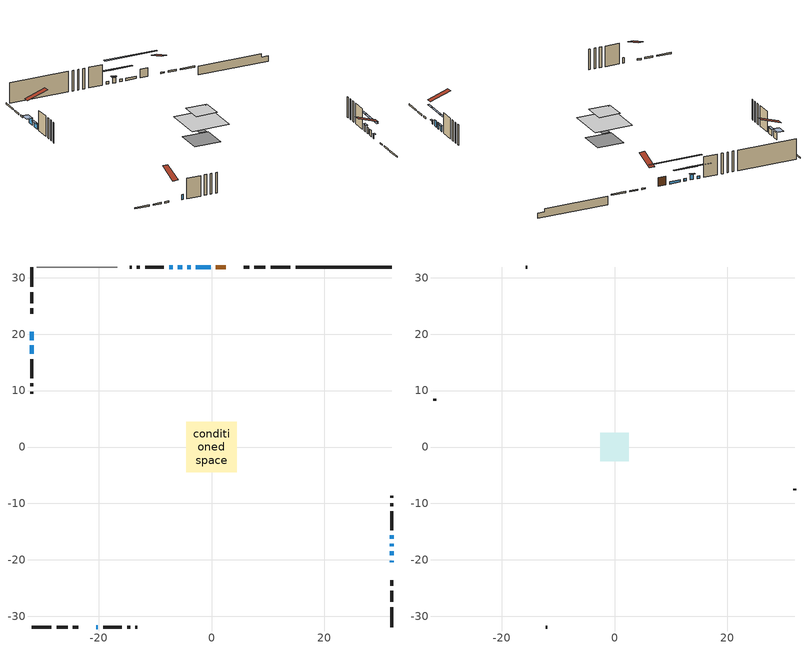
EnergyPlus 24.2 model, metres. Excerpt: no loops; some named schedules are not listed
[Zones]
conditioned space
 floor outside (Floor1 construction): -0.88,-0.88 -0.88,0.88 0.88,0.88 0.88,-0.88 z0.76
 floor adiabatic (AdiabaticFloorConstruction): -4.51,-4.51 -4.51,4.51 4.51,4.51 4.51,-4.51 z3.2
 floor foundation (Slab1 construction): -3.13,-3.13 -3.13,3.13 3.13,3.13 3.13,-3.13 z-1.27
 wall outside (RimJoist1 construction): 14,31.91 10.49,31.91 / -31.91,-31.91 -28.4,-31.91 / -31.91,31.91 -31.91,28.4 / 31.91,-31.91 31.91,-28.4 z0.76:1.06
 wall outside (RimJoist2 construction): 9.56,31.91 7.6,31.91 / -27.47,-31.91 -25.51,-31.91 / -31.91,27.47 -31.91,25.51 / 31.91,-27.47 31.91,-25.51 z0.76:1.06
 wall outside (RimJoist3 construction): 6.67,31.91 5.72,31.91 / -24.58,-31.91 -23.63,-31.91 / -31.91,24.58 -31.91,23.63 / 31.91,-24.58 31.91,-23.63 z0.76:1.06
 wall outside (AdiabaticWallConstruction 1): 2.56,31.91 0.77,31.91 z0.76:2.79
 wall outside (AdiabaticWallConstruction): -20.47,-31.91 -20.16,-31.91 z0.76:1.98; 31.91,-20.47 31.91,-20.16 z0.76:1.58; -0.16,31.91 -2.75,31.91 z0.76:1.27; 31.91,-19.23 31.91,-18.52 / 31.91,-17.6 31.91,-17.19 z0.76:2.29; -3.68,31.91 -4.27,31.91 z0.76:1.35; -31.91,20.47 -31.91,18.94 z0.76:2.28; 31.91,-16.26 31.91,-15.65 z0.76:2.13; -5.19,31.91 -5.96,31.91 / -31.91,18.02 -31.91,16.49 z0.76:2.03; -6.88,31.91 -7.5,31.91 z0.76:1.37
 wall outside (Wall1 construction): -8.42,31.91 -11.75,31.91 / -19.23,-31.91 -15.9,-31.91 / -31.91,15.56 -31.91,12.23 / 31.91,-14.72 31.91,-11.39 z0.76:5.64
 wall outside (Wall3 construction): -12.68,31.91 -13.22,31.91 / -14.97,-31.91 -14.44,-31.91 / -31.91,11.3 -31.91,10.77 / 31.91,-10.46 31.91,-9.93 z0.76:5.64
 wall outside (Wall4 construction): -14.14,31.91 -14.5,31.91 / -13.51,-31.91 -13.15,-31.91 / -31.91,9.84 -31.91,9.48 / 31.91,-9 31.91,-8.64 z0.76:5.64
 wall foundation (FoundationWall1 construction): 14.93,31.91,-1.27 14.93,31.91,0.76 30.21,31.91,0.76 30.21,31.91,-0.02 31.91,31.91,-0.02 31.91,31.91,-1.27
 wall adiabatic (Wall6 construction): -16.7,31.91 -30.98,31.91 z0.76:5.64
 window (WindowConstruction 9): -20.47,-31.91 -20.16,-31.91 z0.76:1.98
 window (WindowConstruction 8): 31.91,-20.47 31.91,-20.16 z0.76:1.57
 window (WindowConstruction 10): -0.16,31.91 -2.75,31.91 z0.76:1.27
 window (WindowConstruction): 31.91,-19.23 31.91,-18.52 z0.76:2.28
 window (WindowConstruction 1): 31.91,-17.59 31.91,-17.19 z0.76:2.28
 window (WindowConstruction 2): -3.68,31.91 -4.26,31.91 z0.76:1.35
 window (WindowConstruction 3): -31.91,20.47 -31.91,18.94 z0.76:2.28
 window (WindowConstruction 4): 31.91,-16.26 31.91,-15.65 z0.76:2.13
 window (WindowConstruction 5): -5.19,31.91 -5.95,31.91 z0.76:2.03
 window (WindowConstruction 6): -6.88,31.91 -7.49,31.91 z0.76:1.37
 window (WindowConstruction 7): -31.91,18.01 -31.91,16.49 z0.76:2.03
 door (Door): 2.56,31.91 0.77,31.91 z0.76:2.79
 ceiling adiabatic (AdiabaticFloorConstruction): 4.51,-4.51 4.51,4.51 -4.51,4.51 -4.51,-4.51 z3.2
 roof outside (Roof1 construction): -2.02,2.02 -2.02,-2.02 2.02,-2.02 2.02,2.02 z5.64
attic - vented
 floor to conditioned space (Floor2 construction Reversed): -2.55,-2.55 -2.55,2.55 2.55,2.55 2.55,-2.55 z5.64
 wall outside (Wall5 construction): -15.43,31.91 -15.77,31.91 / -12.22,-31.91 -11.88,-31.91 / -31.91,8.55 -31.91,8.21 / 31.91,-7.71 31.91,-7.37 z0.76:5.64
 roof outside (Roof2 construction): 3.49,31.91,5.64 3.49,26.95,7.29 4.79,26.95,7.29 4.79,31.91,5.64; -21.4,-31.91,5.64 -21.4,-26.95,7.29 -22.7,-26.95,7.29 -22.7,-31.91,5.64; -31.91,21.4,5.64 -26.95,21.4,7.29 -26.95,22.7,7.29 -31.91,22.7,5.64; 31.91,-21.4,5.64 26.95,-21.4,7.29 26.95,-22.7,7.29 31.91,-22.7,5.64
shading: 31.91,-19.96 31.91,-20.67 32.32,-20.67 32.32,-19.96 z1.77; -7.87,31.91 4.96,31.91 4.96,32.32 -7.87,32.32 z6.39; 31.91,-15.94 31.91,-21.81 32.32,-21.81 32.32,-15.94 z4.86; 31.91,-14.61 31.91,-20.17 32.32,-20.17 32.32,-14.61 z4.86; -6.84,31.91 -1.1,31.91 -1.1,32.32 -6.84,32.32 z3.92; -31.91,18.64 -31.91,20.77 -33.43,20.77 -33.43,18.64 z2.58; 31.91,-15.45 31.91,-16.46 32.32,-16.46 32.32,-15.45 z2.33; -6.16,31.91 -4.99,31.91 -4.99,32.32 -6.16,32.32 z2.23; -10.07,31.91 -4.31,31.91 -4.31,32.32 -10.07,32.32 z3.95; -31.91,16.29 -31.91,18.22 -32.32,18.22 -32.32,16.29 z2.23
[Building]
Building 1: Terrain=Suburbs
[Site:Location]
Toronto Intl AP_ON: Latitude {deg}=43.68; Longitude {deg}=-79.63; Time Zone {hr}=-5; Elevation {m}=173; Keep Site Location Information=Yes
[Site:GroundTemperature:Shallow]
4.59119, 2.66285, 2.50842, 3.42352, 7.09712, 10.7536, 13.9236, 15.9317, 16.1023, 14.4691, 11.3799, 7.83558
[Site:WaterMainsTemperature]
Calculation Method=Schedule; Temperature Schedule=mains temperature schedule
[Material] Roughness=Rough; Thermal Absorptance=0.9
Name | Thickness {m} | Conductivity {W/m-K} | Density {kg/m3} | Specific Heat {J/kg-K} | Solar Absorptance | Visible Absorptance
asphalt or fiberglass shingles | 0.00635 | 0.162714 | 1121.4 | 1465.45 | 0.4 | 0.4
ceiling stud and cavity | 0.1397 | 0.0768027 | 65.682 | 1177.47 | 0.7 | 0.7
concrete 4.0 in. | 0.1016 | 1.803125 | 2242.8 | 837.4 | 0.7 | 0.7
concrete 8.0 in. | 0.2032 | 1.803125 | 2242.8 | 837.4 | 0.7 | 0.7
door material | 0.04445 | 0.188738 | 512.64 | 1214.23 | 0.7 | 0.7
exterior vertical ins | 0.00165577 | 0.029427 | 32.04 | 1214.23 | 0.7 | 0.7
floor covering | 0.0127 | 0.0433444 | 54.468 | 1339.84 | 0.6 | 0.6
floor rigid ins; wall rigid ins | 0.512978 | 0.029427 | 32.04 | 1214.23 | 0.7 | 0.7
floor stud and cavity | 0.1397 | 1.64611 | 92.3553 | 1139.71 | 0.7 | 0.7
floor stud and cavity 1 | 0.1397 | 1.75129 | 37.0049 | 1207.88 | 0.7 | 0.7
furniture material conditioned space 1 | 0.1524 | 0.115458 | 640.8 | 1214.23 | 0.6 | 0.6
gypsum board | 0.0127 | 0.160291 | 801 | 837.4 | 0.6 | 0.6
osb sheathing 0.5 in. | 0.0127 | 0.115458 | 512.64 | 1214.23 | 0.7 | 0.7
osb sheathing 0.5 in. 1 | 0.0127 | 0.115458 | 512.64 | 1214.23 | 0.91 | 0.91
osb sheathing 0.75 in. | 0.01905 | 0.115458 | 512.64 | 1214.23 | 0.7 | 0.7
osb sheathing 2.0 in. | 0.0508 | 0.115458 | 512.64 | 1214.23 | 0.7 | 0.7
rim joist rigid ins | 0.051816 | 0.029427 | 32.04 | 1214.23 | 0.7 | 0.7
rim joist stud and cavity | 0.0508 | 0.177588 | 50.32683 | 1063.81 | 0.6 | 0.6
rim joist stud and cavity 1 | 0.0508 | 0.126838 | 50.32683 | 1063.81 | 0.6 | 0.6
rim joist stud and cavity 2 | 0.0508 | 0.662003 | 125.044 | 1163.47 | 0.6 | 0.6
roof stud and cavity | 0.2032 | 0.169972 | 78.34581 | 1123.46 | 0.7 | 0.7
wall stud and cavity | 0.1397 | 0.702165 | 139.0536 | 1170.24 | 0.7 | 0.7
wall stud and cavity 1 | 0.1397 | 0.125935 | 139.0536 | 1170.24 | 0.7 | 0.7
wall stud and cavity 2 | 0.1397 | 0.0994217 | 139.0536 | 1170.24 | 0.7 | 0.7
wall stud and cavity 3 | 0.0889 | 8.12285 | 50.32683 | 1063.81 | 0.6 | 0.6
wall stud and cavity 4 | 0.1397 | 0.386005 | 139.0536 | 1170.24 | 0.7 | 0.7
wall stud and cavity 5 | 0.0889 | 0.380278 | 52.3479 | 1209.89 | 0.7 | 0.7
wall stud and cavity 6 | 0.0889 | 0.391764 | 83.0341 | 1211.67 | 0.7 | 0.7
wood siding | 0.0254 | 0.102417 | 544.68 | 1172.36 | 0.91 | 0.91
wood siding 1 | 0.00254 | 0.102417 | 544.68 | 1172.36 | 0.91 | 0.91
wood siding 2; wood siding 3; wood siding 4 | 0.0254 | 0.102417 | 544.68 | 1172.36 | 0.7 | 0.7
[WindowMaterial:SimpleGlazingSystem]
Name | U-Factor {W/m2-K} | Solar Heat Gain Coefficient
WindowMaterial | 3.886591 | 0.68
WindowMaterial 1 | 4.4243 | 0.64
WindowMaterial 10 | 2.99742 | 0.59
WindowMaterial 2 | 4.52707 | 0.63
WindowMaterial 3 | 3.50276 | 0.71
WindowMaterial 4 | 4.03876 | 0.67
WindowMaterial 5 | 3.90022 | 0.68
WindowMaterial 6 | 4.460069 | 0.64
WindowMaterial 7 | 3.568623 | 0.7
WindowMaterial 8 | 5.06307 | 0.59
WindowMaterial 9 | 6.83007 | 0.72
[Construction]
AdiabaticFloorConstruction: floor stud and cavity 1, floor rigid ins, osb sheathing 0.75 in., floor covering
AdiabaticWallConstruction: wood siding 3, wall rigid ins, wall stud and cavity 5, gypsum board
AdiabaticWallConstruction 1: wood siding 4, wall rigid ins, wall stud and cavity 5, gypsum board
Door: door material
Floor1 construction: floor stud and cavity, osb sheathing 0.75 in., floor covering
Floor2 construction Reversed: gypsum board, ceiling stud and cavity
FoundationWall1 construction: concrete 8.0 in.
furniture construction conditioned space 1: furniture material conditioned space 1
PartitionWallConstruction: gypsum board, wall stud and cavity 6, gypsum board
RimJoist1 construction: wood siding 2, rim joist stud and cavity
RimJoist2 construction: wood siding 2, rim joist stud and cavity 1
RimJoist3 construction: wood siding 2, rim joist rigid ins, osb sheathing 2.0 in., rim joist stud and cavity 2
Roof1 construction: asphalt or fiberglass shingles, osb sheathing 0.75 in., roof stud and cavity, gypsum board
Roof2 construction: asphalt or fiberglass shingles
Slab1 construction: concrete 4.0 in.
Wall1 construction: wood siding, osb sheathing 0.5 in., wall stud and cavity, gypsum board
Wall3 construction: wood siding, osb sheathing 0.5 in., wall stud and cavity 1, gypsum board
Wall4 construction: wood siding, osb sheathing 0.5 in., wall stud and cavity 2, gypsum board
Wall5 construction: wood siding 1, wall stud and cavity 3
Wall6 construction: osb sheathing 0.5 in. 1, wall stud and cavity 4, gypsum board
WindowConstruction: WindowMaterial
WindowConstruction 1: WindowMaterial 1
WindowConstruction 10: WindowMaterial 10
WindowConstruction 2: WindowMaterial 2
WindowConstruction 3: WindowMaterial 3
WindowConstruction 4: WindowMaterial 4
WindowConstruction 5: WindowMaterial 5
WindowConstruction 6: WindowMaterial 6
WindowConstruction 7: WindowMaterial 7
WindowConstruction 8: WindowMaterial 8
WindowConstruction 9: WindowMaterial 9
[Zone] Multiplier=1; Part of Total Floor Area=Yes
Name | Volume {m3}
attic - vented | 6.95507
conditioned space | 294.8
[Space]
Name | Zone | Volume {m3}
attic - vented 1 | attic - vented | 6.95507
conditioned space 1 | conditioned space | 294.8
[ZoneInfiltration:EffectiveLeakageArea]
infil attic - vented 1: Zone or Space=attic - vented 1; Schedule=Always On Discrete; Effective Air Leakage Area {cm2}=1072.55; Stack Coefficient=0.000454066; Wind Coefficient=1.43973e-05
[ZoneMixing]
whole house fan mix: Zone or Space=attic - vented; Schedule=Always On Continuous; Design Flow Rate Calculation Method=Flow/Zone; Design Flow Rate {m3/s}=0; Source Zone or Space=conditioned space
[SurfaceProperty:ExposedFoundationPerimeter]
Slab1: Exposed Perimeter Calculation Method=TotalExposedPerimeter; Total Exposed Perimeter {m}=16.98
[InternalMass] Zone or ZoneList=conditioned space; Space or SpaceList=conditioned space 1
Name | Construction | Surface Area {m2}
furniture mass conditioned space 1 | furniture construction conditioned space 1 | 49.5122
partition wall mass | PartitionWallConstruction | 123.781
[Lights]
interior lighting: Zone or ZoneList or Space or SpaceList=conditioned space 1; Schedule=interior lighting schedule; Design Level Calculation Method=LightingLevel; Lighting Level {W}=343.2; Return Air Fraction=0; Fraction Radiant=0.6; Fraction Visible=0.2; Fraction Replaceable=1
[People]
occupants: Zone or ZoneList or Space or SpaceList=conditioned space 1; Number of People Schedule=occupants schedule; Number of People Calculation Method=People; Number of People=3; Fraction Radiant=0.314171; Sensible Heat Fraction=0.56303; Activity Level Schedule=occupants activity schedule; Carbon Dioxide Generation Rate {m3/s-W}=0; Enable ASHRAE 55 Comfort Warnings=No; Mean Radiant Temperature Calculation Type=EnclosureAveraged
[ElectricEquipment] Zone or ZoneList or Space or SpaceList=conditioned space 1; Design Level Calculation Method=EquipmentLevel
Name | Schedule | Design Level {W} | Fraction Latent | Fraction Radiant | Fraction Lost
clothes dryer | clothes dryer schedule | 140.772 | 0.015 | 0.081 | 0.85
clothes washer | clothes washer schedule | 32.1985 | 0.03 | 0.162 | 0.7
cooking range | cooking range schedule | 208.969 | 0.08 | 0.432 | 0.2
dishwasher | dishwasher schedule | 66.8632 | 0.3 | 0.18 | 0.4
fridge | fridge schedule | 72.9452 | 0 | 0.6 | 0
mech vent bath fan 0 | mech vent bath fan 0 schedule | 79 | 0 | 0 | 1
mech vent house fan | mech vent house fan schedule | 0 | 0 | 0 | 1
mech vent house fan cfis | mech vent house fan cfis schedule | 0 | 0 | 0 | 0
mech vent range fan 0 | mech vent range fan 0 schedule | 71.7 | 0 | 0 | 1
misc plug loads | misc plug loads schedule | 494.7 | 0.045 | 0.513 | 0.1
whole house fan | Always On Discrete | 0 | 0 | 0 | 1
[OtherEquipment] Zone or ZoneList or Space or SpaceList=conditioned space 1; Design Level Calculation Method=EquipmentLevel
Name | Fuel Type | Schedule | Design Level {W} | Fraction Latent | Fraction Radiant | Fraction Lost
clothes dryer 1 | Electricity | clothes dryer schedule | 0 | 0.015 | 0.081 | 0.85
cooking range 1 | Electricity | cooking range schedule | 0 | 0.08 | 0.432 | 0.2
general water use latent | None | general water use schedule | 59.3978 | 1 | 0 | 0
general water use sensible | None | general water use schedule | -58.539 | 0 | 0.6 | 0
mech vent house fan latent load | None | Always On Discrete | 0 | 1 | 0 | 0
mech vent house fan sensible load | None | Always On Discrete | 0 | 0 | 0 | 0
water heater energy adjustment1 | NaturalGas | Always On Discrete | 0.01 | 0 | 0 | 1
[ZoneInfiltration:DesignFlowRate] Zone or ZoneList or Space or SpaceList=conditioned space 1; Schedule=Always On Discrete; Design Flow Rate Calculation Method=Flow/Zone; Design Flow Rate {m3/s}=0
infil flow; natural vent flow; whole house fan flow
[Foundation:Kiva]
Foundation Kiva 1: Initial Indoor Air Temperature {C}=18; Wall Height Above Grade {m}=0.759988; Wall Depth Below Slab {m}=0.2032; Custom Block Material Name 1=exterior vertical ins; Custom Block Depth 1 {m}=2.03; Custom Block X Position 1 {m}=0.2032; Custom Block Z Position 1 {m}=0
[Foundation:Kiva:Settings]
Soil Conductivity {W/m-K}=0.849921; Soil Density {kg/m3}=1842.3; Soil Specific Heat {J/kg-K}=418.7; Ground Solar Absorptivity=0.9; Ground Thermal Absorptivity=0.9; Ground Surface Roughness {m}=0.03; Far-Field Width {m}=40; Deep-Ground Boundary Condition=ZeroFlux; Deep-Ground Depth {m}=40; Minimum Cell Dimension {m}=0.2; Maximum Cell Growth Coefficient=3; Simulation Timestep=Timestep
[Exterior:Lights]
exterior lighting: Schedule=exterior lighting schedule; Design Level {W}=75.6
[Schedule:Constant]
Name | Hourly Value
Always On Continuous; mech vent house fan schedule; mech vent house fan cfis schedule; Always On Discrete | 1
occupants activity schedule | 117.228
fridge schedule | 0
[Schedule:Week:Daily]
interior lighting schedule Week Rule - Jan1-Jan27: interior lighting schedule day, interior lighting schedule day, interior lighting schedule day, interior lighting schedule day, interior lighting schedule day, interior lighting schedule day, interior lighting schedule day, interior lighting schedule default day, interior lighting schedule default day, interior lighting schedule default day, interior lighting schedule default day, interior lighting schedule default day
interior lighting schedule Week Rule - Jan28-Feb3: interior lighting schedule day, interior lighting schedule day, interior lighting schedule day, interior lighting schedule day, interior lighting schedule day 1, interior lighting schedule day 1, interior lighting schedule day 1, interior lighting schedule default day, interior lighting schedule default day, interior lighting schedule default day, interior lighting schedule default day, interior lighting schedule default day
interior lighting schedule Week Rule - Feb4-Feb24: interior lighting schedule day 1, interior lighting schedule day 1, interior lighting schedule day 1, interior lighting schedule day 1, interior lighting schedule day 1, interior lighting schedule day 1, interior lighting schedule day 1, interior lighting schedule default day, interior lighting schedule default day, interior lighting schedule default day, interior lighting schedule default day, interior lighting schedule default day
interior lighting schedule Week Rule - Feb25-Mar3: interior lighting schedule day 1, interior lighting schedule day 1, interior lighting schedule day 1, interior lighting schedule day 1, interior lighting schedule day 2, interior lighting schedule day 2, interior lighting schedule day 2, interior lighting schedule default day, interior lighting schedule default day, interior lighting schedule default day, interior lighting schedule default day, interior lighting schedule default day
interior lighting schedule Week Rule - Mar4-Mar31: interior lighting schedule day 2, interior lighting schedule day 2, interior lighting schedule day 2, interior lighting schedule day 2, interior lighting schedule day 2, interior lighting schedule day 2, interior lighting schedule day 2, interior lighting schedule default day, interior lighting schedule default day, interior lighting schedule default day, interior lighting schedule default day, interior lighting schedule default day
interior lighting schedule Week Rule - Apr1-Apr28: interior lighting schedule day 3, interior lighting schedule day 3, interior lighting schedule day 3, interior lighting schedule day 3, interior lighting schedule day 3, interior lighting schedule day 3, interior lighting schedule day 3, interior lighting schedule default day, interior lighting schedule default day, interior lighting schedule default day, interior lighting schedule default day, interior lighting schedule default day
interior lighting schedule Week Rule - Apr29-May5: interior lighting schedule day 3, interior lighting schedule day 3, interior lighting schedule day 4, interior lighting schedule day 4, interior lighting schedule day 4, interior lighting schedule day 4, interior lighting schedule day 4, interior lighting schedule default day, interior lighting schedule default day, interior lighting schedule default day, interior lighting schedule default day, interior lighting schedule default day
interior lighting schedule Week Rule - May6-May26: interior lighting schedule day 4, interior lighting schedule day 4, interior lighting schedule day 4, interior lighting schedule day 4, interior lighting schedule day 4, interior lighting schedule day 4, interior lighting schedule day 4, interior lighting schedule default day, interior lighting schedule default day, interior lighting schedule default day, interior lighting schedule default day, interior lighting schedule default day
interior lighting schedule Week Rule - May27-Jun2: interior lighting schedule day 4, interior lighting schedule day 4, interior lighting schedule day 4, interior lighting schedule day 4, interior lighting schedule day 4, interior lighting schedule day 5, interior lighting schedule day 5, interior lighting schedule default day, interior lighting schedule default day, interior lighting schedule default day, interior lighting schedule default day, interior lighting schedule default day
interior lighting schedule Week Rule - Jun3-Jun30: interior lighting schedule day 5, interior lighting schedule day 5, interior lighting schedule day 5, interior lighting schedule day 5, interior lighting schedule day 5, interior lighting schedule day 5, interior lighting schedule day 5, interior lighting schedule default day, interior lighting schedule default day, interior lighting schedule default day, interior lighting schedule default day, interior lighting schedule default day
interior lighting schedule Week Rule - Jul1-Jul28: interior lighting schedule day 6, interior lighting schedule day 6, interior lighting schedule day 6, interior lighting schedule day 6, interior lighting schedule day 6, interior lighting schedule day 6, interior lighting schedule day 6, interior lighting schedule default day, interior lighting schedule default day, interior lighting schedule default day, interior lighting schedule default day, interior lighting schedule default day
interior lighting schedule Week Rule - Jul29-Aug4: interior lighting schedule day 6, interior lighting schedule day 6, interior lighting schedule day 6, interior lighting schedule day 7, interior lighting schedule day 7, interior lighting schedule day 7, interior lighting schedule day 7, interior lighting schedule default day, interior lighting schedule default day, interior lighting schedule default day, interior lighting schedule default day, interior lighting schedule default day
interior lighting schedule Week Rule - Aug5-Aug25: interior lighting schedule day 7, interior lighting schedule day 7, interior lighting schedule day 7, interior lighting schedule day 7, interior lighting schedule day 7, interior lighting schedule day 7, interior lighting schedule day 7, interior lighting schedule default day, interior lighting schedule default day, interior lighting schedule default day, interior lighting schedule default day, interior lighting schedule default day
interior lighting schedule Week Rule - Aug26-Sep1: interior lighting schedule day 7, interior lighting schedule day 7, interior lighting schedule day 7, interior lighting schedule day 7, interior lighting schedule day 7, interior lighting schedule day 7, interior lighting schedule day 8, interior lighting schedule default day, interior lighting schedule default day, interior lighting schedule default day, interior lighting schedule default day, interior lighting schedule default day
interior lighting schedule Week Rule - Sep2-Sep29: interior lighting schedule day 8, interior lighting schedule day 8, interior lighting schedule day 8, interior lighting schedule day 8, interior lighting schedule day 8, interior lighting schedule day 8, interior lighting schedule day 8, interior lighting schedule default day, interior lighting schedule default day, interior lighting schedule default day, interior lighting schedule default day, interior lighting schedule default day
interior lighting schedule Week Rule - Sep30-Oct6: interior lighting schedule day 8, interior lighting schedule day 9, interior lighting schedule day 9, interior lighting schedule day 9, interior lighting schedule day 9, interior lighting schedule day 9, interior lighting schedule day 9, interior lighting schedule default day, interior lighting schedule default day, interior lighting schedule default day, interior lighting schedule default day, interior lighting schedule default day
interior lighting schedule Week Rule - Oct7-Oct27: interior lighting schedule day 9, interior lighting schedule day 9, interior lighting schedule day 9, interior lighting schedule day 9, interior lighting schedule day 9, interior lighting schedule day 9, interior lighting schedule day 9, interior lighting schedule default day, interior lighting schedule default day, interior lighting schedule default day, interior lighting schedule default day, interior lighting schedule default day
interior lighting schedule Week Rule - Oct28-Nov3: interior lighting schedule day 9, interior lighting schedule day 9, interior lighting schedule day 9, interior lighting schedule day 9, interior lighting schedule day 10, interior lighting schedule day 10, interior lighting schedule day 10, interior lighting schedule default day, interior lighting schedule default day, interior lighting schedule default day, interior lighting schedule default day, interior lighting schedule default day
interior lighting schedule Week Rule - Nov4-Nov24: interior lighting schedule day 10, interior lighting schedule day 10, interior lighting schedule day 10, interior lighting schedule day 10, interior lighting schedule day 10, interior lighting schedule day 10, interior lighting schedule day 10, interior lighting schedule default day, interior lighting schedule default day, interior lighting schedule default day, interior lighting schedule default day, interior lighting schedule default day
interior lighting schedule Week Rule - Nov25-Dec1: interior lighting schedule day 10, interior lighting schedule day 10, interior lighting schedule day 10, interior lighting schedule day 10, interior lighting schedule day 10, interior lighting schedule day 10, interior lighting schedule day 11, interior lighting schedule default day, interior lighting schedule default day, interior lighting schedule default day, interior lighting schedule default day, interior lighting schedule default day
interior lighting schedule Week Rule - Dec2-Dec31: interior lighting schedule day 11, interior lighting schedule day 11, interior lighting schedule day 11, interior lighting schedule day 11, interior lighting schedule day 11, interior lighting schedule day 11, interior lighting schedule day 11, interior lighting schedule default day, interior lighting schedule default day, interior lighting schedule default day, interior lighting schedule default day, interior lighting schedule default day
occupants schedule Week Rule - Jan1-Dec31: occupants schedule day, occupants schedule day, occupants schedule day, occupants schedule day, occupants schedule day, occupants schedule day, occupants schedule day, occupants schedule default day, occupants schedule default day, occupants schedule default day, occupants schedule default day, occupants schedule default day
clothes dryer schedule Week Rule - Jan1-Dec31: clothes dryer schedule day, clothes dryer schedule day, clothes dryer schedule day, clothes dryer schedule day, clothes dryer schedule day, clothes dryer schedule day, clothes dryer schedule day, clothes dryer schedule default day, clothes dryer schedule default day, clothes dryer schedule default day, clothes dryer schedule default day, clothes dryer schedule default day
clothes washer schedule Week Rule - Jan1-Dec31: clothes washer schedule day, clothes washer schedule day, clothes washer schedule day, clothes washer schedule day, clothes washer schedule day, clothes washer schedule day, clothes washer schedule day, clothes washer schedule default day, clothes washer schedule default day, clothes washer schedule default day, clothes washer schedule default day, clothes washer schedule default day
cooking range schedule Week Rule - Jan1-Dec31: cooking range schedule day, cooking range schedule day, cooking range schedule day, cooking range schedule day, cooking range schedule day, cooking range schedule day, cooking range schedule day, cooking range schedule default day, cooking range schedule default day, cooking range schedule default day, cooking range schedule default day, cooking range schedule default day
dishwasher schedule Week Rule - Jan1-Dec31: dishwasher schedule day, dishwasher schedule day, dishwasher schedule day, dishwasher schedule day, dishwasher schedule day, dishwasher schedule day, dishwasher schedule day, dishwasher schedule default day, dishwasher schedule default day, dishwasher schedule default day, dishwasher schedule default day, dishwasher schedule default day
mech vent bath fan 0 schedule Week Rule - Jan1-Dec31: mech vent bath fan 0 schedule day, mech vent bath fan 0 schedule day, mech vent bath fan 0 schedule day, mech vent bath fan 0 schedule day, mech vent bath fan 0 schedule day, mech vent bath fan 0 schedule day, mech vent bath fan 0 schedule day, mech vent bath fan 0 schedule default day, mech vent bath fan 0 schedule default day, mech vent bath fan 0 schedule default day, mech vent bath fan 0 schedule default day, mech vent bath fan 0 schedule default day
mech vent range fan 0 schedule Week Rule - Jan1-Dec31: mech vent range fan 0 schedule day, mech vent range fan 0 schedule day, mech vent range fan 0 schedule day, mech vent range fan 0 schedule day, mech vent range fan 0 schedule day, mech vent range fan 0 schedule day, mech vent range fan 0 schedule day, mech vent range fan 0 schedule default day, mech vent range fan 0 schedule default day, mech vent range fan 0 schedule default day, mech vent range fan 0 schedule default day, mech vent range fan 0 schedule default day
misc plug loads schedule Week Rule - Jan1-Dec31: misc plug loads schedule day, misc plug loads schedule day, misc plug loads schedule day, misc plug loads schedule day, misc plug loads schedule day, misc plug loads schedule day, misc plug loads schedule day, misc plug loads schedule default day, misc plug loads schedule default day, misc plug loads schedule default day, misc plug loads schedule default day, misc plug loads schedule default day
general water use schedule Week Rule - Jan1-Dec31: general water use schedule day, general water use schedule day, general water use schedule day, general water use schedule day, general water use schedule day, general water use schedule day, general water use schedule day, general water use schedule default day, general water use schedule default day, general water use schedule default day, general water use schedule default day, general water use schedule default day
exterior lighting schedule Week Rule - Jan1-Jan27: exterior lighting schedule day, exterior lighting schedule day, exterior lighting schedule day, exterior lighting schedule day, exterior lighting schedule day, exterior lighting schedule day, exterior lighting schedule day, exterior lighting schedule default day, exterior lighting schedule default day, exterior lighting schedule default day, exterior lighting schedule default day, exterior lighting schedule default day
exterior lighting schedule Week Rule - Jan28-Feb3: exterior lighting schedule day, exterior lighting schedule day, exterior lighting schedule day, exterior lighting schedule day, exterior lighting schedule day 1, exterior lighting schedule day 1, exterior lighting schedule day 1, exterior lighting schedule default day, exterior lighting schedule default day, exterior lighting schedule default day, exterior lighting schedule default day, exterior lighting schedule default day
exterior lighting schedule Week Rule - Feb4-Feb24: exterior lighting schedule day 1, exterior lighting schedule day 1, exterior lighting schedule day 1, exterior lighting schedule day 1, exterior lighting schedule day 1, exterior lighting schedule day 1, exterior lighting schedule day 1, exterior lighting schedule default day, exterior lighting schedule default day, exterior lighting schedule default day, exterior lighting schedule default day, exterior lighting schedule default day
exterior lighting schedule Week Rule - Feb25-Mar3: exterior lighting schedule day 1, exterior lighting schedule day 1, exterior lighting schedule day 1, exterior lighting schedule day 1, exterior lighting schedule day 2, exterior lighting schedule day 2, exterior lighting schedule day 2, exterior lighting schedule default day, exterior lighting schedule default day, exterior lighting schedule default day, exterior lighting schedule default day, exterior lighting schedule default day
exterior lighting schedule Week Rule - Mar4-Mar31: exterior lighting schedule day 2, exterior lighting schedule day 2, exterior lighting schedule day 2, exterior lighting schedule day 2, exterior lighting schedule day 2, exterior lighting schedule day 2, exterior lighting schedule day 2, exterior lighting schedule default day, exterior lighting schedule default day, exterior lighting schedule default day, exterior lighting schedule default day, exterior lighting schedule default day
exterior lighting schedule Week Rule - Apr1-Apr28: exterior lighting schedule day 3, exterior lighting schedule day 3, exterior lighting schedule day 3, exterior lighting schedule day 3, exterior lighting schedule day 3, exterior lighting schedule day 3, exterior lighting schedule day 3, exterior lighting schedule default day, exterior lighting schedule default day, exterior lighting schedule default day, exterior lighting schedule default day, exterior lighting schedule default day
exterior lighting schedule Week Rule - Apr29-May5: exterior lighting schedule day 3, exterior lighting schedule day 3, exterior lighting schedule day 4, exterior lighting schedule day 4, exterior lighting schedule day 4, exterior lighting schedule day 4, exterior lighting schedule day 4, exterior lighting schedule default day, exterior lighting schedule default day, exterior lighting schedule default day, exterior lighting schedule default day, exterior lighting schedule default day
exterior lighting schedule Week Rule - May6-May26: exterior lighting schedule day 4, exterior lighting schedule day 4, exterior lighting schedule day 4, exterior lighting schedule day 4, exterior lighting schedule day 4, exterior lighting schedule day 4, exterior lighting schedule day 4, exterior lighting schedule default day, exterior lighting schedule default day, exterior lighting schedule default day, exterior lighting schedule default day, exterior lighting schedule default day
exterior lighting schedule Week Rule - May27-Jun2: exterior lighting schedule day 4, exterior lighting schedule day 4, exterior lighting schedule day 4, exterior lighting schedule day 4, exterior lighting schedule day 4, exterior lighting schedule day 5, exterior lighting schedule day 5, exterior lighting schedule default day, exterior lighting schedule default day, exterior lighting schedule default day, exterior lighting schedule default day, exterior lighting schedule default day
exterior lighting schedule Week Rule - Jun3-Jun30: exterior lighting schedule day 5, exterior lighting schedule day 5, exterior lighting schedule day 5, exterior lighting schedule day 5, exterior lighting schedule day 5, exterior lighting schedule day 5, exterior lighting schedule day 5, exterior lighting schedule default day, exterior lighting schedule default day, exterior lighting schedule default day, exterior lighting schedule default day, exterior lighting schedule default day
exterior lighting schedule Week Rule - Jul1-Jul28: exterior lighting schedule day 6, exterior lighting schedule day 6, exterior lighting schedule day 6, exterior lighting schedule day 6, exterior lighting schedule day 6, exterior lighting schedule day 6, exterior lighting schedule day 6, exterior lighting schedule default day, exterior lighting schedule default day, exterior lighting schedule default day, exterior lighting schedule default day, exterior lighting schedule default day
exterior lighting schedule Week Rule - Jul29-Aug4: exterior lighting schedule day 6, exterior lighting schedule day 6, exterior lighting schedule day 6, exterior lighting schedule day 7, exterior lighting schedule day 7, exterior lighting schedule day 7, exterior lighting schedule day 7, exterior lighting schedule default day, exterior lighting schedule default day, exterior lighting schedule default day, exterior lighting schedule default day, exterior lighting schedule default day
exterior lighting schedule Week Rule - Aug5-Aug25: exterior lighting schedule day 7, exterior lighting schedule day 7, exterior lighting schedule day 7, exterior lighting schedule day 7, exterior lighting schedule day 7, exterior lighting schedule day 7, exterior lighting schedule day 7, exterior lighting schedule default day, exterior lighting schedule default day, exterior lighting schedule default day, exterior lighting schedule default day, exterior lighting schedule default day
[Schedule:Year]
interior lighting schedule: interior lighting schedule Week Rule - Jan1-Jan27, 1, 1, 1, 27, interior lighting schedule Week Rule - Jan28-Feb3, 1, 28, 2, 3, interior lighting schedule Week Rule - Feb4-Feb24, 2, 4, 2, 24, interior lighting schedule Week Rule - Feb25-Mar3, 2, 25, 3, 3, interior lighting schedule Week Rule - Mar4-Mar31, 3, 4, 3, 31, interior lighting schedule Week Rule - Apr1-Apr28, 4, 1, 4, 28, interior lighting schedule Week Rule - Apr29-May5, 4, 29, 5, 5, interior lighting schedule Week Rule - May6-May26, 5, 6, 5, 26, interior lighting schedule Week Rule - May27-Jun2, 5, 27, 6, 2, interior lighting schedule Week Rule - Jun3-Jun30, 6, 3, 6, 30, interior lighting schedule Week Rule - Jul1-Jul28, 7, 1, 7, 28, interior lighting schedule Week Rule - Jul29-Aug4, 7, 29, 8, 4, interior lighting schedule Week Rule - Aug5-Aug25, 8, 5, 8, 25, interior lighting schedule Week Rule - Aug26-Sep1, 8, 26, 9, 1, interior lighting schedule Week Rule - Sep2-Sep29, 9, 2, 9, 29, interior lighting schedule Week Rule - Sep30-Oct6, 9, 30, 10, 6, interior lighting schedule Week Rule - Oct7-Oct27, 10, 7, 10, 27, interior lighting schedule Week Rule - Oct28-Nov3, 10, 28, 11, 3, interior lighting schedule Week Rule - Nov4-Nov24, 11, 4, 11, 24, interior lighting schedule Week Rule - Nov25-Dec1, 11, 25, 12, 1, interior lighting schedule Week Rule - Dec2-Dec31, 12, 2, 12, 31
occupants schedule: occupants schedule Week Rule - Jan1-Dec31, 1, 1, 12, 31
clothes dryer schedule: clothes dryer schedule Week Rule - Jan1-Dec31, 1, 1, 12, 31
clothes washer schedule: clothes washer schedule Week Rule - Jan1-Dec31, 1, 1, 12, 31
cooking range schedule: cooking range schedule Week Rule - Jan1-Dec31, 1, 1, 12, 31
dishwasher schedule: dishwasher schedule Week Rule - Jan1-Dec31, 1, 1, 12, 31
mech vent bath fan 0 schedule: mech vent bath fan 0 schedule Week Rule - Jan1-Dec31, 1, 1, 12, 31
mech vent range fan 0 schedule: mech vent range fan 0 schedule Week Rule - Jan1-Dec31, 1, 1, 12, 31
misc plug loads schedule: misc plug loads schedule Week Rule - Jan1-Dec31, 1, 1, 12, 31
general water use schedule: general water use schedule Week Rule - Jan1-Dec31, 1, 1, 12, 31
exterior lighting schedule: exterior lighting schedule Week Rule - Jan1-Jan27, 1, 1, 1, 27, exterior lighting schedule Week Rule - Jan28-Feb3, 1, 28, 2, 3, exterior lighting schedule Week Rule - Feb4-Feb24, 2, 4, 2, 24, exterior lighting schedule Week Rule - Feb25-Mar3, 2, 25, 3, 3, exterior lighting schedule Week Rule - Mar4-Mar31, 3, 4, 3, 31, exterior lighting schedule Week Rule - Apr1-Apr28, 4, 1, 4, 28, exterior lighting schedule Week Rule - Apr29-May5, 4, 29, 5, 5, exterior lighting schedule Week Rule - May6-May26, 5, 6, 5, 26, exterior lighting schedule Week Rule - May27-Jun2, 5, 27, 6, 2, exterior lighting schedule Week Rule - Jun3-Jun30, 6, 3, 6, 30, exterior lighting schedule Week Rule - Jul1-Jul28, 7, 1, 7, 28, exterior lighting schedule Week Rule - Jul29-Aug4, 7, 29, 8, 4, exterior lighting schedule Week Rule - Aug5-Aug25, 8, 5, 8, 25, exterior lighting schedule Week Rule - Aug26-Sep1, 8, 26, 9, 1, exterior lighting schedule Week Rule - Sep2-Sep29, 9, 2, 9, 29, exterior lighting schedule Week Rule - Sep30-Oct6, 9, 30, 10, 6, exterior lighting schedule Week Rule - Oct7-Oct27, 10, 7, 10, 27, exterior lighting schedule Week Rule - Oct28-Nov3, 10, 28, 11, 3, exterior lighting schedule Week Rule - Nov4-Nov24, 11, 4, 11, 24, exterior lighting schedule Week Rule - Nov25-Dec1, 11, 25, 12, 1, exterior lighting schedule Week Rule - Dec2-Dec31, 12, 2, 12, 31
[Schedule:Compact]
mains temperature schedule: Through: 01/01, For: AllDays, Until: 24:00, 8.43722, Through: 01/02, For: AllDays, Until: 24:00, 8.37111, Through: 01/03, For: AllDays, Until: 24:00, 8.30611, Through: 01/04, For: AllDays, Until: 24:00, 8.24222, Through: 01/05, For: AllDays, Until: 24:00, 8.17944, Through: 01/06, For: AllDays, Until: 24:00, 8.11833, Through: 01/07, For: AllDays, Until: 24:00, 8.05833, Through: 01/08, For: AllDays, Until: 24:00, 7.99944, Through: 01/09, For: AllDays, Until: 24:00, 7.94222, Through: 01/10, For: AllDays, Until: 24:00, 7.88611, Through: 01/11, For: AllDays, Until: 24:00, 7.83167, Through: 01/12, For: AllDays, Until: 24:00, 7.77833, Through: 01/13, For: AllDays, Until: 24:00, 7.72611, Through: 01/14, For: AllDays, Until: 24:00, 7.67556, Through: 01/15, For: AllDays, Until: 24:00, 7.62667, Through: 01/16, For: AllDays, Until: 24:00, 7.57889, Through: 01/17, For: AllDays, Until: 24:00, 7.53278, Through: 01/18, For: AllDays, Until: 24:00, 7.48778, Through: 01/19, For: AllDays, Until: 24:00, 7.44444, Through: 01/20, For: AllDays, Until: 24:00, 7.40278, Through: 01/21, For: AllDays, Until: 24:00, 7.36278, Through: 01/22, For: AllDays, Until: 24:00, 7.32389, Through: 01/23, For: AllDays, Until: 24:00, 7.28667, Through: 01/24, For: AllDays, Until: 24:00, 7.25056, Through: 01/25, For: AllDays, Until: 24:00, 7.21667, Through: 01/26, For: AllDays, Until: 24:00, 7.18389, Through: 01/27, For: AllDays, Until: 24:00, 7.15278, Through: 01/28, For: AllDays, Until: 24:00, 7.12333, Through: 01/29, For: AllDays, Until: 24:00, 7.09556, Through: 01/30, For: AllDays, Until: 24:00, 7.06944, Through: 01/31, For: AllDays, Until: 24:00, 7.04444, Through: 02/01, For: AllDays, Until: 24:00, 7.02167, Through: 02/02, For: AllDays, Until: 24:00, 7, Through: 02/03, For: AllDays, Until: 24:00, 6.98, Through: 02/04, For: AllDays, Until: 24:00, 6.96222, Through: 02/05, For: AllDays, Until: 24:00, 6.94556, Through: 02/06, For: AllDays, Until: 24:00, 6.93056, Through: 02/07, For: AllDays, Until: 24:00, 6.91722, Through: 02/08, For: AllDays, Until: 24:00, 6.90556, Through: 02/09, For: AllDays, Until: 24:00, 6.89556, Through: 02/10, For: AllDays, Until: 24:00, 6.88722, Through: 02/11, For: AllDays, Until: 24:00, 6.88056, Through: 02/12, For: AllDays, Until: 24:00, 6.875, Through: 02/13, For: AllDays, Until: 24:00, 6.87167, Through: 02/14, For: AllDays, Until: 24:00, 6.87, Through: 02/15, For: AllDays, Until: 24:00, 6.87, Through: 02/16, For: AllDays, Until: 24:00, 6.87167, Through: 02/17, For: AllDays, Until: 24:00, 6.875, Through: 02/18, For: AllDays, Until: 24:00, 6.88, Through: 02/19, For: AllDays, Until: 24:00, 6.88611, Through: 02/20, For: AllDays, Until: 24:00, 6.89444, Through: 02/21, For: AllDays, Until: 24:00, 6.90444, Through: 02/22, For: AllDays, Until: 24:00, 6.91611, Through: 02/23, For: AllDays, Until: 24:00, 6.92889, Through: 02/24, For: AllDays, Until: 24:00, 6.94389, Through: 02/25, For: AllDays, Until: 24:00, 6.96056, Through: 02/26, For: AllDays, Until: 24:00, 6.97833, Through: 02/27, For: AllDays, Until: 24:00, 6.99833, Through: 02/28, For: AllDays, Until: 24:00, 7.01944, Through: 03/01, For: AllDays, Until: 24:00, 7.04222, Through: 03/02, For: AllDays, Until: 24:00, 7.06667, Through: 03/03, For: AllDays, Until: 24:00, 7.09278, Through: 03/04, For: AllDays, Until: 24:00, 7.12056, Through: 03/05, For: AllDays, Until: 24:00, 7.15, Through: 03/06, For: AllDays, Until: 24:00, 7.18111, Through: 03/07, For: AllDays, Until: 24:00, 7.21333, Through: 03/08, For: AllDays, Until: 24:00, 7.24722, Through: 03/09, For: AllDays, Until: 24:00, 7.28278, Through: 03/10, For: AllDays, Until: 24:00, 7.32, Through: 03/11, For: AllDays, Until: 24:00, 7.35889, Through: 03/12, For: AllDays, Until: 24:00, 7.39889, Through: 03/13, For: AllDays, Until: 24:00, 7.44056, Through: 03/14, For: AllDays, Until: 24:00, 7.48389, Through: 03/15, For: AllDays, Until: 24:00, 7.52833, Through: 03/16, For: AllDays, Until: 24:00, 7.57444, Through: 03/17, For: AllDays, Until: 24:00, 7.62222, Through: 03/18, For: AllDays, Until: 24:00, 7.67111, Through: 03/19, For: AllDays, Until: 24:00, 7.72111, Through: 03/20, For: AllDays, Until: 24:00, 7.77333, Through: 03/21, For: AllDays, Until: 24:00, 7.82611, Through: 03/22, For: AllDays, Until: 24:00, 7.88111, Through: 03/23, For: AllDays, Until: 24:00, 7.93667, Through: 03/24, For: AllDays, Until: 24:00, 7.99389, Through: 03/25, For: AllDays, Until: 24:00, 8.05278, Through: 03/26, For: AllDays, Until: 24:00, 8.11278, Through: 03/27, For: AllDays, Until: 24:00, 8.17389, Through: 03/28, For: AllDays, Until: 24:00, 8.23611, Through: 03/29, For: AllDays, Until: 24:00, 8.3, Through: 03/30, For: AllDays, Until: 24:00, 8.365, Through: 03/31, For: AllDays, Until: 24:00, 8.43111, Through: 04/01, For: AllDays, Until: 24:00, 8.49833, Through: 04/02, For: AllDays, Until: 24:00, 8.56722, Through: 04/03, For: AllDays, Until: 24:00, 8.63667, Through: 04/04, For: AllDays, Until: 24:00, 8.70778, Through: 04/05, For: AllDays, Until: 24:00, 8.77944, Through: 04/06, For: AllDays, Until: 24:00, 8.85278, Through: 04/07, For: AllDays, Until: 24:00, 8.92667, Through: 04/08, For: AllDays, Until: 24:00, 9.00222, Through: 04/09, For: AllDays, Until: 24:00, 9.07833, Through: 04/10, For: AllDays, Until: 24:00, 9.15556, Through: 04/11, For: AllDays, Until: 24:00, 9.23389, Through: 04/12, For: AllDays, Until: 24:00, 9.31278, Through: 04/13, For: AllDays, Until: 24:00, 9.39278, Through: 04/14, For: AllDays, Until: 24:00, 9.47389, Through: 04/15, For: AllDays, Until: 24:00, 9.55611, Through: 04/16, For: AllDays, Until: 24:00, 9.63833, Through: 04/17, For: AllDays, Until: 24:00, 9.72222, Through: 04/18, For: AllDays, Until: 24:00, 9.80667, Through: 04/19, For: AllDays, Until: 24:00, 9.89167, Through: 04/20, For: AllDays, Until: 24:00, 9.97778, Through: 04/21, For: AllDays, Until: 24:00, 10.0644, Through: 04/22, For: AllDays, Until: 24:00, 10.1517, Through: 04/23, For: AllDays, Until: 24:00, 10.24, Through: 04/24, For: AllDays, Until: 24:00, 10.3289, Through: 04/25, For: AllDays, Until: 24:00, 10.4183, Through: 04/26, For: AllDays, Until: 24:00, 10.5083, Through: 04/27, For: AllDays, Until: 24:00, 10.5989, Through: 04/28, For: AllDays, Until: 24:00, 10.69, Through: 04/29, For: AllDays, Until: 24:00, 10.7817, Through: 04/30, For: AllDays, Until: 24:00, 10.8739, Through: 05/01, For: AllDays, Until: 24:00, 10.9667, Through: 05/02, For: AllDays, Until: 24:00, 11.0594, Through: 05/03, For: AllDays, Until: 24:00, 11.1533, Through: 05/04, For: AllDays, Until: 24:00, 11.2472, Through: 05/05, For: AllDays, Until: 24:00, 11.3411, Through: 05/06, For: AllDays, Until: 24:00, 11.4361, Through: 05/07, For: AllDays, Until: 24:00, 11.5306, Through: 05/08, For: AllDays, Until: 24:00, 11.6261, Through: 05/09, For: AllDays, Until: 24:00, 11.7217, Through: 05/10, For: AllDays, Until: 24:00, 11.8172, Through: 05/11, For: AllDays, Until: 24:00, 11.9128, Through: 05/12, For: AllDays, Until: 24:00, 12.0089, Through: 05/13, For: AllDays, Until: 24:00, 12.105, Through: 05/14, For: AllDays, Until: 24:00, 12.2017, Through: 05/15, For: AllDays, Until: 24:00, 12.2978, Through: 05/16, For: AllDays, Until: 24:00, 12.3944, Through: 05/17, For: AllDays, Until: 24:00, 12.4906, Through: 05/18, For: AllDays, Until: 24:00, 12.5872, Through: 05/19, For: AllDays, Until: 24:00, 12.6833, Through: 05/20, For: AllDays, Until: 24:00, 12.78, Through: 05/21, For: AllDays, Until: 24:00, 12.8761, Through: 05/22, For: AllDays, Until: 24:00, 12.9722, Through: 05/23, For: AllDays, Until: 24:00, 13.0683, Through: 05/24, For: AllDays, Until: 24:00, 13.1639, Through: 05/25, For: AllDays, Until: 24:00, 13.2594, Through: 05/26, For: AllDays, Until: 24:00, 13.355, Through: 05/27, For: AllDays, Until: 24:00, 13.45, Through: 05/28, For: AllDays, Until: 24:00, 13.545, Through: 05/29, For: AllDays, Until: 24:00, 13.6394, Through: 05/30, For: AllDays, Until: 24:00, 13.7333, Through: 05/31, For: AllDays, Until: 24:00, 13.8272, Through: 06/01, For: AllDays, Until: 24:00, 13.9206, Through: 06/02, For: AllDays, Until: 24:00, 14.0139, Through: 06/03, For: AllDays, Until: 24:00, 14.1061, Through: 06/04, For: AllDays, Until: 24:00, 14.1983, Through: 06/05, For: AllDays, Until: 24:00, 14.2894, Through: 06/06, For: AllDays, Until: 24:00, 14.3806, Through: 06/07, For: AllDays, Until: 24:00, 14.4711, Through: 06/08, For: AllDays, Until: 24:00, 14.5606, Through: 06/09, For: AllDays, Until: 24:00, 14.65, Through: 06/10, For: AllDays, Until: 24:00, 14.7383, Through: 06/11, For: AllDays, Until: 24:00, 14.8267, Through: 06/12, For: AllDays, Until: 24:00, 14.9133, Through: 06/13, For: AllDays, Until: 24:00, 15, Through: 06/14, For: AllDays, Until: 24:00, 15.0856, Through: 06/15, For: AllDays, Until: 24:00, 15.1706, Through: 06/16, For: AllDays, Until: 24:00, 15.255, Through: 06/17, For: AllDays, Until: 24:00, 15.3383, Through: 06/18, For: AllDays, Until: 24:00, 15.4206, Through: 06/19, For: AllDays, Until: 24:00, 15.5022, Through: 06/20, For: AllDays, Until: 24:00, 15.5828, Through: 06/21, For: AllDays, Until: 24:00, 15.6628, Through: 06/22, For: AllDays, Until: 24:00, 15.7417, Through: 06/23, For: AllDays, Until: 24:00, 15.8194, Through: 06/24, For: AllDays, Until: 24:00, 15.8961, Through: 06/25, For: AllDays, Until: 24:00, 15.9722, Through: 06/26, For: AllDays, Until: 24:00, 16.0467, Through: 06/27, For: AllDays, Until: 24:00, 16.1206, Through: 06/28, For: AllDays, Until: 24:00, 16.1933, Through: 06/29, For: AllDays, Until: 24:00, 16.265, Through: 06/30, For: AllDays, Until: 24:00, 16.3356, Through: 07/01, For: AllDays, Until: 24:00, 16.4044, Through: 07/02, For: AllDays, Until: 24:00, 16.4728, Through: 07/03, For: AllDays, Until: 24:00, 16.54, Through: 07/04, For: AllDays, Until: 24:00, 16.6056, Through: 07/05, For: AllDays, Until: 24:00, 16.67, Through: 07/06, For: AllDays, Until: 24:00, 16.7333, Through: 07/07, For: AllDays, Until: 24:00, 16.7956, Through: 07/08, For: AllDays, Until: 24:00, 16.8561, Through: 07/09, For: AllDays, Until: 24:00, 16.9156, Through: 07/10, For: AllDays, Until: 24:00, 16.9739, Through: 07/11, For: AllDays, Until: 24:00, 17.0306, Through: 07/12, For: AllDays, Until: 24:00, 17.0861, Through: 07/13, For: AllDays, Until: 24:00, 17.14, Through: 07/14, For: AllDays, Until: 24:00, 17.1928, Through: 07/15, For: AllDays, Until: 24:00, 17.2439, Through: 07/16, For: AllDays, Until: 24:00, 17.2939, Through: 07/17, For: AllDays, Until: 24:00, 17.3422, Through: 07/18, For: AllDays, Until: 24:00, 17.3894, Through: 07/19, For: AllDays, Until: 24:00, 17.435, Through: 07/20, For: AllDays, Until: 24:00, 17.4794, Through: 07/21, For: AllDays, Until: 24:00, 17.5217, Through: 07/22, For: AllDays, Until: 24:00, 17.5628, Through: 07/23, For: AllDays, Until: 24:00, 17.6028, Through: 07/24, For: AllDays, Until: 24:00, 17.6406, Through: 07/25, For: AllDays, Until: 24:00, 17.6772, Through: 07/26, For: AllDays, Until: 24:00, 17.7122, Through: 07/27, For: AllDays, Until: 24:00, 17.7456, Through: 07/28, For: AllDays, Until: 24:00, 17.7778, Through: 07/29, For: AllDays, Until: 24:00, 17.8078, Through: 07/30, For: AllDays, Until: 24:00, 17.8367, Through: 07/31, For: AllDays, Until: 24:00, 17.8639, Through: 08/01, For: AllDays, Until: 24:00, 17.8894, Through: 08/02, For: AllDays, Until: 24:00, 17.9133, Through: 08/03, For: AllDays, Until: 24:00, 17.9361, Through: 08/04, For: AllDays, Until: 24:00, 17.9567, Through: 08/05, For: AllDays, Until: 24:00, 17.9756, Through: 08/06, For: AllDays, Until: 24:00, 17.9933, Through: 08/07, For: AllDays, Until: 24:00, 18.0089, Through: 08/08, For: AllDays, Until: 24:00, 18.0233, Through: 08/09, For: AllDays, Until: 24:00, 18.0361, Through: 08/10, For: AllDays, Until: 24:00, 18.0467, Through: 08/11, For: AllDays, Until: 24:00, 18.0561, Through: 08/12, For: AllDays, Until: 24:00, 18.0639, Through: 08/13, For: AllDays, Until: 24:00, 18.07, Through: 08/14, For: AllDays, Until: 24:00, 18.0739, Through: 08/15, For: AllDays, Until: 24:00, 18.0767, Through: 08/16, For: AllDays, Until: 24:00, 18.0778, Through: 08/17, For: AllDays, Until: 24:00, 18.0772, Through: 08/18, For: AllDays, Until: 24:00, 18.075, Through: 08/19, For: AllDays, Until: 24:00, 18.0706, Through: 08/20, For: AllDays, Until: 24:00, 18.065, Through: 08/21, For: AllDays, Until: 24:00, 18.0578, Through: 08/22, For: AllDays, Until: 24:00, 18.0489, Through: 08/23, For: AllDays, Until: 24:00, 18.0383, Through: 08/24, For: AllDays, Until: 24:00, 18.0261, Through: 08/25, For: AllDays, Until: 24:00, 18.0122, Through: 08/26, For: AllDays, Until: 24:00, 17.9967, Through: 08/27, For: AllDays, Until: 24:00, 17.9794, Through: 08/28, For: AllDays, Until: 24:00, 17.9606, Through: 08/29, For: AllDays, Until: 24:00, 17.9406, Through: 08/30, For: AllDays, Until: 24:00, 17.9183, Through: 08/31, For: AllDays, Until: 24:00, 17.8944, Through: 09/01, For: AllDays, Until: 24:00, 17.8694, Through: 09/02, For: AllDays, Until: 24:00, 17.8428, Through: 09/03, For: AllDays, Until: 24:00, 17.8139, Through: 09/04, For: AllDays, Until: 24:00, 17.7839, Through: 09/05, For: AllDays, Until: 24:00, 17.7522, Through: 09/06, For: AllDays, Until: 24:00, 17.7194, Through: 09/07, For: AllDays, Until: 24:00, 17.6844, Through: 09/08, For: AllDays, Until: 24:00, 17.6483, Through: 09/09, For: AllDays, Until: 24:00, 17.6106, Through: 09/10, For: AllDays, Until: 24:00, 17.5711, Through: 09/11, For: AllDays, Until: 24:00, 17.5306, Through: 09/12, For: AllDays, Until: 24:00, 17.4883, Through: 09/13, For: AllDays, Until: 24:00, 17.4444, Through: 09/14, For: AllDays, Until: 24:00, 17.3989, Through: 09/15, For: AllDays, Until: 24:00, 17.3522, Through: 09/16, For: AllDays, Until: 24:00, 17.3039, Through: 09/17, For: AllDays, Until: 24:00, 17.2544, Through: 09/18, For: AllDays, Until: 24:00, 17.2033, Through: 09/19, For: AllDays, Until: 24:00, 17.1511, Through: 09/20, For: AllDays, Until: 24:00, 17.0972, Through: 09/21, For: AllDays, Until: 24:00, 17.0422, Through: 09/22, For: AllDays, Until: 24:00, 16.9856, Through: 09/23, For: AllDays, Until: 24:00, 16.9278, Through: 09/24, For: AllDays, Until: 24:00, 16.8683, Through: 09/25, For: AllDays, Until: 24:00, 16.8078, Through: 09/26, For: AllDays, Until: 24:00, 16.7461, Through: 09/27, For: AllDays, Until: 24:00, 16.6833, Through: 09/28, For: AllDays, Until: 24:00, 16.6189, Through: 09/29, For: AllDays, Until: 24:00, 16.5533, Through: 09/30, For: AllDays, Until: 24:00, 16.4867, Through: 10/01, For: AllDays, Until: 24:00, 16.4189, Through: 10/02, For: AllDays, Until: 24:00, 16.3494, Through: 10/03, For: AllDays, Until: 24:00, 16.2794, Through: 10/04, For: AllDays, Until: 24:00, 16.2083, Through: 10/05, For: AllDays, Until: 24:00, 16.1356, Through: 10/06, For: AllDays, Until: 24:00, 16.0622, Through: 10/07, For: AllDays, Until: 24:00, 15.9878, Through: 10/08, For: AllDays, Until: 24:00, 15.9117, Through: 10/09, For: AllDays, Until: 24:00, 15.835, Through: 10/10, For: AllDays, Until: 24:00, 15.7578, Through: 10/11, For: AllDays, Until: 24:00, 15.6789, Through: 10/12, For: AllDays, Until: 24:00, 15.5994, Through: 10/13, For: AllDays, Until: 24:00, 15.5189, Through: 10/14, For: AllDays, Until: 24:00, 15.4372, Through: 10/15, For: AllDays, Until: 24:00, 15.355, Through: 10/16, For: AllDays, Until: 24:00, 15.2722, Through: 10/17, For: AllDays, Until: 24:00, 15.1878, Through: 10/18, For: AllDays, Until: 24:00, 15.1033, Through: 10/19, For: AllDays, Until: 24:00, 15.0178, Through: 10/20, For: AllDays, Until: 24:00, 14.9317, Through: 10/21, For: AllDays, Until: 24:00, 14.8444, Through: 10/22, For: AllDays, Until: 24:00, 14.7567, Through: 10/23, For: AllDays, Until: 24:00, 14.6683, Through: 10/24, For: AllDays, Until: 24:00, 14.5794, Through: 10/25, For: AllDays, Until: 24:00, 14.4894, Through: 10/26, For: AllDays, Until: 24:00, 14.3994, Through: 10/27, For: AllDays, Until: 24:00, 14.3083, Through: 10/28, For: AllDays, Until: 24:00, 14.2172, Through: 10/29, For: AllDays, Until: 24:00, 14.125, Through: 10/30, For: AllDays, Until: 24:00, 14.0328, Through: 10/31, For: AllDays, Until: 24:00, 13.94, Through: 11/01, For: AllDays, Until: 24:00, 13.8467, Through: 11/02, For: AllDays, Until: 24:00, 13.7528, Through: 11/03, For: AllDays, Until: 24:00, 13.6589, Through: 11/04, For: AllDays, Until: 24:00, 13.5644, Through: 11/05, For: AllDays, Until: 24:00, 13.4694, Through: 11/06, For: AllDays, Until: 24:00, 13.3744, Through: 11/07, For: AllDays, Until: 24:00, 13.2794, Through: 11/08, For: AllDays, Until: 24:00, 13.1839, Through: 11/09, For: AllDays, Until: 24:00, 13.0878, Through: 11/10, For: AllDays, Until: 24:00, 12.9922, Through: 11/11, For: AllDays, Until: 24:00, 12.8961, Through: 11/12, For: AllDays, Until: 24:00, 12.7994, Through: 11/13, For: AllDays, Until: 24:00, 12.7033, Through: 11/14, For: AllDays, Until: 24:00, 12.6072, Through: 11/15, For: AllDays, Until: 24:00, 12.5106, Through: 11/16, For: AllDays, Until: 24:00, 12.4139, Through: 11/17, For: AllDays, Until: 24:00, 12.3178, Through: 11/18, For: AllDays, Until: 24:00, 12.2211, Through: 11/19, For: AllDays, Until: 24:00, 12.125, Through: 11/20, For: AllDays, Until: 24:00, 12.0289, Through: 11/21, For: AllDays, Until: 24:00, 11.9328, Through: 11/22, For: AllDays, Until: 24:00, 11.8367, Through: 11/23, For: AllDays, Until: 24:00, 11.7411, Through: 11/24, For: AllDays, Until: 24:00, 11.6456, Through: 11/25, For: AllDays, Until: 24:00, 11.5506, Through: 11/26, For: AllDays, Until: 24:00, 11.4556, Through: 11/27, For: AllDays, Until: 24:00, 11.3606, Through: 11/28, For: AllDays, Until: 24:00, 11.2667, Through: 11/29, For: AllDays, Until: 24:00, 11.1722, Through: 11/30, For: AllDays, Until: 24:00, 11.0789, Through: 12/01, For: AllDays, Until: 24:00, 10.9856, Through: 12/02, For: AllDays, Until: 24:00, 10.8928, Through: 12/03, For: AllDays, Until: 24:00, 10.8006, Through: 12/04, For: AllDays, Until: 24:00, 10.7089, Through: 12/05, For: AllDays, Until: 24:00, 10.6178, Through: 12/06, For: AllDays, Until: 24:00, 10.5267, Through: 12/07, For: AllDays, Until: 24:00, 10.4367, Through: 12/08, For: AllDays, Until: 24:00, 10.3472, Through: 12/09, For: AllDays, Until: 24:00, 10.2583, Through: 12/10, For: AllDays, Until: 24:00, 10.17, Through: 12/11, For: AllDays, Until: 24:00, 10.0822, Through: 12/12, For: AllDays, Until: 24:00, 9.99556, Through: 12/13, For: AllDays, Until: 24:00, 9.90944, Through: 12/14, For: AllDays, Until: 24:00, 9.82389, Through: 12/15, For: AllDays, Until: 24:00, 9.73944, Through: 12/16, For: AllDays, Until: 24:00, 9.65556, Through: 12/17, For: AllDays, Until: 24:00, 9.57278, Through: 12/18, For: AllDays, Until: 24:00, 9.49056, Through: 12/19, For: AllDays, Until: 24:00, 9.40944, Through: 12/20, For: AllDays, Until: 24:00, 9.32944, Through: 12/21, For: AllDays, Until: 24:00, 9.25, Through: 12/22, For: AllDays, Until: 24:00, 9.17167, Through: 12/23, For: AllDays, Until: 24:00, 9.09389, Through: 12/24, For: AllDays, Until: 24:00, 9.01778, Through: 12/25, For: AllDays, Until: 24:00, 8.94222, Through: 12/26, For: AllDays, Until: 24:00, 8.86778, Through: 12/27, For: AllDays, Until: 24:00, 8.79444, Through: 12/28, For: AllDays, Until: 24:00, 8.72222, Through: 12/29, For: AllDays, Until: 24:00, 8.65111, Through: 12/30, For: AllDays, Until: 24:00, 8.58167, Through: 12/31, For: AllDays, Until: 24:00, 8.51278
